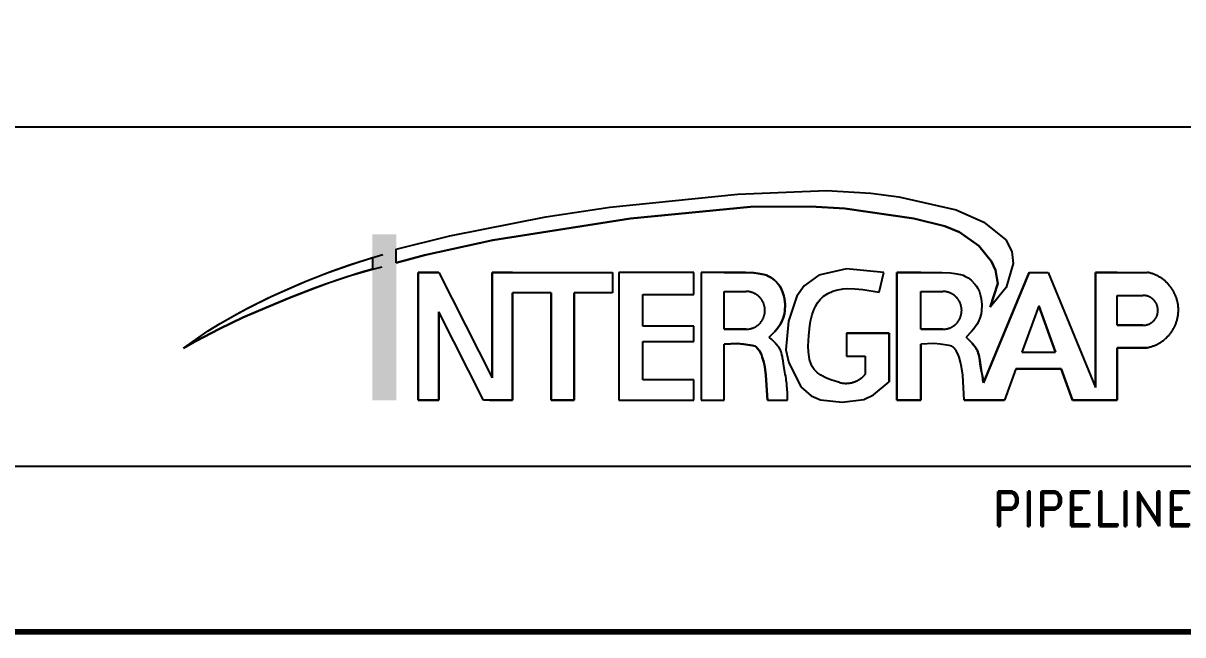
# Model space of a CAD drawing. Extents: x -7 to 847, y 0 to 598.
# Drawn here: x 603.8 to 747.6, y -0.4 to 75.5 of the extents above; entities that cross this region are included whole.
import ezdxf

# ---------------------------------------------------------------- set-up
doc = ezdxf.new("R2010")
doc.units = 0
doc.header["$MEASUREMENT"] = 0
doc.layers.add('BACKING', color=7, linetype='CONTINUOUS')
doc.styles.add('TITLE', font='romand.shx')

msp = doc.modelspace()

# ---------------------------------------------------------------- linework, layer by layer
at = {"layer": 'BACKING', "color": 7, "linetype": 'Continuous'}
for p, q in [((0, 62.59), (840.09, 62.59)), ((692.44, 54.27), (703.43, 54.71)), ((692.44, 54.27), (703.43, 54.71)), ((703.43, 54.71), (708.91, 54.39)), ((703.43, 54.71), (708.91, 54.39)), ((676.53, 52.64), (692.44, 54.27)), ((676.53, 52.64), (692.44, 54.27)), ((708.91, 54.39), (712.41, 53.92)), ((708.91, 54.39), (712.41, 53.92)), ((712.41, 53.92), (719.51, 52.32)), ((712.41, 53.92), (719.51, 52.32)), ((668.61, 51.45), (676.53, 52.64)), ((668.61, 51.45), (676.53, 52.64)), ((694, 52.69), (679.12, 51.23)), ((679.12, 51.23), (694, 52.69)), ((701.43, 52.75), (694, 52.69)), ((694, 52.69), (701.43, 52.75)), ((705.71, 52.48), (701.43, 52.75)), ((701.43, 52.75), (705.71, 52.48)), ((714.28, 51.23), (705.71, 52.48)), ((705.71, 52.48), (714.28, 51.23)), ((719.51, 52.32), (722.93, 50.77)), ((719.51, 52.32), (722.93, 50.77)), ((656.7, 49.09), (668.61, 51.45)), ((656.7, 49.09), (668.61, 51.45)), ((679.12, 51.23), (662.03, 48.55)), ((662.03, 48.55), (679.12, 51.23)), ((718.11, 50.28), (714.28, 51.23)), ((714.28, 51.23), (718.11, 50.28)), ((722.93, 50.77), (725.66, 48.58)), ((722.93, 50.77), (725.66, 48.58)), ((650.05, 47.44), (656.7, 49.09)), ((650.05, 47.44), (656.7, 49.09)), ((719.92, 49.54), (718.11, 50.28)), ((718.11, 50.28), (719.92, 49.54)), ((722.34, 47.85), (719.92, 49.54)), ((719.92, 49.54), (722.34, 47.85)), ((662.03, 48.55), (653.54, 46.68)), ((653.54, 46.68), (662.03, 48.55)), ((723.88, 45.92), (722.34, 47.85)), ((722.34, 47.85), (723.88, 45.92)), ((725.66, 48.58), (726.43, 47.15)), ((725.66, 48.58), (726.43, 47.15)), ((644.43, 45.54), (647.09, 46.4)), ((645.54, 45.91), (648.38, 46.79)), ((647.09, 46.4), (647.09, 44.96)), ((650.05, 45.76), (650.05, 47.44)), ((653.54, 46.68), (650.05, 45.76)), ((650.05, 45.76), (653.54, 46.68)), ((726.43, 47.15), (726.59, 45.66)), ((726.43, 47.15), (726.59, 45.66)), ((638.94, 43.5), (642.03, 44.7)), ((641.15, 44.37), (643.11, 45.08)), ((642.03, 44.7), (644.13, 45.44)), ((643.11, 45.08), (644.43, 45.54)), ((645.91, 44.64), (643.57, 43.91)), ((644.13, 45.44), (645.54, 45.91)), ((644.35, 44.17), (646.97, 44.93)), ((647.09, 44.96), (645.91, 44.64)), ((646.97, 44.93), (648.29, 45.27)), ((705.92, 44.99), (702.48, 44.2)), ((705.92, 44.99), (702.48, 44.2)), ((710.53, 44.53), (705.92, 44.99)), ((710.53, 44.53), (705.92, 44.99)), ((724.39, 44.84), (723.88, 45.92)), ((723.88, 45.92), (724.39, 44.84)), ((724.68, 43.17), (724.39, 44.84)), ((724.39, 44.84), (724.68, 43.17)), ((726.59, 45.66), (725.73, 42.71)), ((726.59, 45.66), (725.73, 42.71)), ((635.44, 41.99), (638.26, 43.22)), ((635.93, 42.21), (638.94, 43.5)), ((638.26, 43.22), (641.15, 44.37)), ((640.09, 42.69), (641.78, 43.3)), ((643.57, 43.91), (641.27, 43.12)), ((641.78, 43.3), (644.35, 44.17)), ((652.75, 28.71), (652.75, 44.53)), ((652.75, 44.53), (655.34, 44.53)), ((655.34, 44.53), (652.75, 44.53)), ((652.75, 44.53), (652.75, 28.71)), ((655.34, 44.53), (661.93, 31.5)), ((655.34, 44.53), (661.93, 31.5)), ((661.93, 31.5), (661.93, 44.53)), ((661.93, 44.53), (664.67, 44.53)), ((664.48, 44.53), (661.93, 44.53)), ((661.93, 44.53), (661.93, 31.5)), ((661.93, 44.53), (664.67, 44.53)), ((664.67, 44.53), (676.86, 44.53)), ((664.67, 44.53), (676.86, 44.53)), ((676.86, 44.53), (676.86, 42.05)), ((676.86, 44.53), (676.86, 42.05)), ((680.65, 44.53), (677.65, 44.53)), ((677.65, 44.53), (677.65, 28.71)), ((680.65, 44.53), (677.65, 44.53)), ((677.65, 44.53), (677.65, 28.71)), ((686.98, 44.53), (680.65, 44.53)), ((686.98, 44.53), (680.65, 44.53)), ((686.98, 41.84), (686.98, 44.53)), ((686.98, 41.84), (686.98, 44.53)), ((690.72, 44.56), (687.86, 44.56)), ((687.86, 44.56), (687.86, 28.73)), ((690.72, 44.56), (687.86, 44.56)), ((687.86, 44.56), (687.86, 28.73)), ((693.37, 44.56), (690.72, 44.56)), ((690.72, 44.56), (693.37, 44.56)), ((694.42, 44.52), (693.37, 44.56)), ((693.37, 44.56), (694.42, 44.52)), ((694.95, 44.44), (694.42, 44.52)), ((694.42, 44.52), (694.95, 44.44)), ((695.63, 44.31), (694.95, 44.44)), ((694.95, 44.44), (695.63, 44.31)), ((695.96, 44.2), (695.63, 44.31)), ((695.63, 44.31), (695.96, 44.2)), ((696.18, 44.11), (695.96, 44.2)), ((695.96, 44.2), (696.18, 44.11)), ((696.6, 43.88), (696.18, 44.11)), ((696.18, 44.11), (696.6, 43.88)), ((696.98, 43.58), (696.6, 43.88)), ((696.6, 43.88), (696.98, 43.58)), ((697.14, 43.44), (696.98, 43.58)), ((696.98, 43.58), (697.43, 43.11)), ((697.43, 43.11), (697.14, 43.44)), ((702.48, 44.2), (700.65, 42.89)), ((702.48, 44.2), (700.65, 42.89)), ((709.96, 42.1), (710.53, 44.53)), ((709.96, 42.1), (710.53, 44.53)), ((712.15, 28.73), (712.15, 44.56)), ((712.15, 44.56), (715.12, 44.56)), ((715.12, 44.56), (712.15, 44.56)), ((712.15, 44.56), (712.15, 28.73)), ((715.12, 44.56), (717.78, 44.56)), ((715.12, 44.56), (717.78, 44.56)), ((717.78, 44.56), (718.82, 44.52)), ((717.78, 44.56), (718.82, 44.52)), ((718.82, 44.52), (719.35, 44.44)), ((718.82, 44.52), (719.35, 44.44)), ((719.35, 44.44), (720.04, 44.31)), ((719.35, 44.44), (720.04, 44.31)), ((720.04, 44.31), (720.37, 44.2)), ((720.04, 44.31), (720.37, 44.2)), ((720.37, 44.2), (720.59, 44.11)), ((720.37, 44.2), (720.59, 44.11)), ((720.59, 44.11), (721.01, 43.88)), ((720.59, 44.11), (721.01, 43.88)), ((721.01, 43.88), (721.39, 43.58)), ((721.01, 43.88), (721.39, 43.58)), ((721.39, 43.58), (721.84, 43.11)), ((721.39, 43.58), (721.84, 43.11)), ((722.89, 30.86), (728.59, 44.56)), ((728.59, 44.56), (722.89, 30.86)), ((723.74, 40.25), (724.68, 43.17)), ((724.68, 43.17), (723.74, 40.25)), ((728.59, 44.56), (730.92, 44.56)), ((728.59, 44.56), (730.92, 44.56)), ((730.92, 44.56), (736.8, 30.28)), ((730.92, 44.56), (736.8, 30.28)), ((736.8, 30.28), (736.8, 44.56)), ((736.8, 44.56), (739.49, 44.56)), ((739.49, 44.56), (736.8, 44.56)), ((736.8, 44.56), (736.8, 30.28)), ((739.49, 44.56), (743.22, 44.56)), ((739.49, 44.56), (743.22, 44.56)), ((634.07, 41.35), (635.44, 41.99)), ((634.46, 41.53), (635.93, 42.21)), ((636.8, 41.42), (640.09, 42.69)), ((639.76, 42.57), (636.8, 41.42)), ((641.27, 43.12), (639.76, 42.57)), ((664.67, 42.05), (664.48, 42.05)), ((664.48, 42.05), (664.48, 28.71)), ((664.48, 28.71), (664.48, 42.05)), ((664.67, 42.05), (664.48, 42.05)), ((669.26, 42.05), (664.67, 42.05)), ((669.26, 42.05), (664.67, 42.05)), ((669.26, 28.71), (669.26, 42.05)), ((669.26, 42.05), (669.26, 28.71)), ((676.86, 42.05), (672.11, 42.05)), ((672.11, 42.05), (672.11, 28.71)), ((676.86, 42.05), (672.11, 42.05)), ((672.11, 28.71), (672.11, 42.05)), ((680.65, 37.89), (680.65, 41.84)), ((680.65, 41.84), (686.98, 41.84)), ((680.65, 41.84), (686.98, 41.84)), ((680.65, 37.89), (680.65, 41.84)), ((690.72, 37.51), (690.72, 42.2)), ((690.72, 42.2), (693.45, 42.2)), ((690.72, 42.2), (693.45, 42.2)), ((690.72, 37.51), (690.72, 42.2)), ((697.62, 42.85), (697.43, 43.11)), ((697.43, 43.11), (697.62, 42.85)), ((697.76, 42.63), (697.62, 42.85)), ((697.62, 42.85), (697.76, 42.63)), ((697.98, 42.15), (697.76, 42.63)), ((697.76, 42.63), (697.98, 42.15)), ((698.15, 41.64), (697.98, 42.15)), ((697.98, 42.15), (698.15, 41.64)), ((700.65, 42.89), (699.76, 41.63)), ((700.65, 42.89), (699.76, 41.63)), ((703.07, 41.6), (703.61, 41.96)), ((703.07, 41.6), (703.61, 41.96)), ((703.61, 41.96), (704.2, 42.23)), ((703.61, 41.96), (704.2, 42.23)), ((704.2, 42.23), (704.61, 42.36)), ((704.2, 42.23), (704.61, 42.36)), ((704.61, 42.36), (705.5, 42.52)), ((704.61, 42.36), (705.5, 42.52)), ((705.5, 42.52), (705.98, 42.55)), ((705.5, 42.52), (705.98, 42.55)), ((705.98, 42.55), (706.95, 42.53)), ((705.98, 42.55), (706.95, 42.53)), ((706.95, 42.53), (707.94, 42.44)), ((706.95, 42.53), (707.94, 42.44)), ((707.94, 42.44), (709.96, 42.1)), ((707.94, 42.44), (709.96, 42.1)), ((715.12, 42.2), (717.85, 42.2)), ((715.12, 37.51), (715.12, 42.2)), ((715.12, 42.2), (717.85, 42.2)), ((715.12, 37.51), (715.12, 42.2)), ((721.84, 43.11), (722.02, 42.85)), ((721.84, 43.11), (722.02, 42.85)), ((722.02, 42.85), (722.16, 42.63)), ((722.02, 42.85), (722.16, 42.63)), ((722.16, 42.63), (722.39, 42.15)), ((722.16, 42.63), (722.39, 42.15)), ((722.39, 42.15), (722.55, 41.64)), ((722.39, 42.15), (722.55, 41.64)), ((725.73, 42.71), (723.74, 40.25)), ((725.73, 42.71), (723.74, 40.25)), ((631.39, 40.01), (634.07, 41.35)), ((631.6, 40.11), (634.46, 41.53)), ((636.8, 41.42), (632.94, 39.81)), ((632.94, 39.81), (636.8, 41.42)), ((698.22, 41.29), (698.15, 41.64)), ((698.15, 41.64), (698.22, 41.29)), ((698.29, 40.58), (698.22, 41.29)), ((698.22, 41.29), (698.29, 40.58)), ((698.27, 39.81), (698.29, 40.58)), ((698.29, 40.58), (698.27, 39.81)), ((699.76, 41.63), (698.7, 38.53)), ((699.76, 41.63), (698.7, 38.53)), ((701.9, 40.02), (702.05, 40.34)), ((701.9, 40.02), (702.05, 40.34)), ((702.05, 40.34), (702.31, 40.8)), ((702.05, 40.34), (702.31, 40.8)), ((702.31, 40.8), (702.63, 41.2)), ((702.31, 40.8), (702.63, 41.2)), ((702.63, 41.2), (702.81, 41.38)), ((702.63, 41.2), (702.81, 41.38)), ((702.81, 41.38), (703.07, 41.6)), ((702.81, 41.38), (703.07, 41.6)), ((722.55, 41.64), (722.62, 41.29)), ((722.55, 41.64), (722.62, 41.29)), ((722.62, 41.29), (722.7, 40.58)), ((722.62, 41.29), (722.7, 40.58)), ((722.7, 40.58), (722.67, 39.81)), ((722.7, 40.58), (722.67, 39.81)), ((729.75, 40.4), (727.66, 34.67)), ((729.75, 40.4), (727.66, 34.67)), ((731.82, 34.67), (729.75, 40.4)), ((729.75, 40.4), (731.82, 34.67)), ((739.49, 38.01), (739.49, 41.71)), ((739.49, 41.71), (742.69, 41.71)), ((739.49, 41.71), (742.69, 41.71)), ((739.49, 38.01), (739.49, 41.71)), ((631.02, 38.96), (628.12, 37.57)), ((628.12, 37.57), (631.02, 38.96)), ((628.2, 38.23), (630.21, 39.37)), ((628.2, 38.23), (630.09, 39.31)), ((630.09, 39.31), (631.39, 40.01)), ((630.21, 39.37), (631.6, 40.11)), ((632.94, 39.81), (631.02, 38.96)), ((631.02, 38.96), (632.94, 39.81)), ((660.88, 28.71), (655.34, 39.68)), ((655.34, 39.68), (655.34, 28.71)), ((660.88, 28.71), (655.34, 39.68)), ((655.34, 28.71), (655.34, 39.68)), ((697.85, 38.41), (698.05, 38.87)), ((698.05, 38.87), (697.85, 38.41)), ((698.05, 38.87), (698.21, 39.43)), ((698.21, 39.43), (698.05, 38.87)), ((698.21, 39.43), (698.27, 39.81)), ((698.27, 39.81), (698.21, 39.43)), ((701.44, 38.51), (701.66, 39.36)), ((701.44, 38.51), (701.66, 39.36)), ((701.66, 39.36), (701.9, 40.02)), ((701.66, 39.36), (701.9, 40.02)), ((722.45, 38.87), (722.25, 38.41)), ((722.45, 38.87), (722.25, 38.41)), ((722.61, 39.43), (722.45, 38.87)), ((722.61, 39.43), (722.45, 38.87)), ((722.67, 39.81), (722.61, 39.43)), ((722.67, 39.81), (722.61, 39.43)), ((628.12, 37.57), (625.16, 36.03)), ((625.16, 36.03), (628.12, 37.57)), ((626.72, 37.3), (628.2, 38.23)), ((626.72, 37.3), (628.2, 38.23)), ((686.98, 37.89), (680.65, 37.89)), ((686.98, 37.89), (680.65, 37.89)), ((686.98, 35.99), (686.98, 37.89)), ((686.98, 35.99), (686.98, 37.89)), ((693.45, 37.51), (690.72, 37.51)), ((690.72, 37.51), (693.45, 37.51)), ((697.02, 37.23), (697.31, 37.58)), ((697.31, 37.58), (697.02, 37.23)), ((697.31, 37.58), (697.69, 38.12)), ((697.69, 38.12), (697.31, 37.58)), ((697.69, 38.12), (697.85, 38.41)), ((697.85, 38.41), (697.69, 38.12)), ((698.7, 38.53), (698.38, 34.98)), ((698.7, 38.53), (698.38, 34.98)), ((701.22, 36.76), (701.35, 37.94)), ((701.22, 36.76), (701.35, 37.94)), ((701.35, 37.94), (701.44, 38.51)), ((701.35, 37.94), (701.44, 38.51)), ((717.85, 37.51), (715.12, 37.51)), ((715.12, 37.51), (717.85, 37.51)), ((721.72, 37.58), (721.42, 37.23)), ((721.72, 37.58), (721.42, 37.23)), ((722.09, 38.12), (721.72, 37.58)), ((722.09, 38.12), (721.72, 37.58)), ((722.25, 38.41), (722.09, 38.12)), ((722.25, 38.41), (722.09, 38.12)), ((742.69, 38.01), (739.49, 38.01)), ((739.49, 38.01), (742.69, 38.01)), ((623.64, 35.19), (626.72, 37.3)), ((623.64, 35.19), (626.72, 37.3)), ((625.16, 36.03), (623.64, 35.19)), ((623.64, 35.19), (625.16, 36.03)), ((680.65, 31.24), (680.65, 35.99)), ((680.65, 35.99), (686.98, 35.99)), ((680.65, 31.24), (680.65, 35.99)), ((680.65, 35.99), (686.98, 35.99)), ((696.33, 36.54), (697.02, 37.23)), ((697.02, 37.23), (696.33, 36.54)), ((696.64, 36.23), (696.33, 36.54)), ((696.64, 36.23), (696.33, 36.54)), ((696.72, 36.15), (696.64, 36.23)), ((696.72, 36.15), (696.64, 36.23)), ((696.89, 35.99), (696.72, 36.15)), ((696.89, 35.99), (696.72, 36.15)), ((697.02, 35.87), (696.89, 35.99)), ((697.02, 35.87), (696.89, 35.99)), ((701.17, 35.41), (701.22, 36.76)), ((701.17, 35.41), (701.22, 36.76)), ((711.18, 37.05), (705.92, 37.05)), ((705.92, 37.05), (705.92, 34.17)), ((705.92, 37.05), (705.92, 34.17)), ((705.92, 37.05), (711.18, 37.05)), ((711.18, 30.99), (711.18, 37.05)), ((711.18, 37.05), (711.18, 30.99)), ((721.42, 37.23), (720.74, 36.54)), ((721.42, 37.23), (720.74, 36.54)), ((720.74, 36.54), (721.04, 36.23)), ((721.04, 36.23), (720.74, 36.54)), ((721.04, 36.23), (721.17, 36.11)), ((721.13, 36.15), (721.04, 36.23)), ((721.3, 35.99), (721.13, 36.15)), ((721.17, 36.11), (721.34, 35.95)), ((721.42, 35.87), (721.3, 35.99)), ((690.72, 35.68), (692.34, 35.73)), ((692.34, 35.73), (690.72, 35.68)), ((690.72, 28.73), (690.72, 35.68)), ((690.72, 28.73), (690.72, 35.68)), ((692.34, 35.73), (693.14, 35.68)), ((693.14, 35.68), (692.34, 35.73)), ((693.14, 35.68), (694.24, 35.51)), ((694.24, 35.51), (693.14, 35.68)), ((694.24, 35.51), (694.57, 35.4)), ((694.57, 35.4), (694.24, 35.51)), ((694.57, 35.4), (694.69, 35.33)), ((694.69, 35.33), (694.57, 35.4)), ((694.69, 35.33), (694.84, 35.19)), ((694.84, 35.19), (694.69, 35.33)), ((694.84, 35.19), (695.12, 34.82)), ((695.12, 34.82), (694.84, 35.19)), ((695.12, 34.82), (695.34, 34.37)), ((695.34, 34.37), (695.12, 34.82)), ((697.14, 35.74), (697.02, 35.87)), ((697.14, 35.74), (697.02, 35.87)), ((697.19, 35.68), (697.14, 35.74)), ((697.19, 35.68), (697.14, 35.74)), ((697.35, 35.48), (697.19, 35.68)), ((697.35, 35.48), (697.19, 35.68)), ((697.42, 35.38), (697.35, 35.48)), ((697.42, 35.38), (697.35, 35.48)), ((697.51, 35.24), (697.42, 35.38)), ((697.51, 35.24), (697.42, 35.38)), ((697.6, 35.11), (697.51, 35.24)), ((697.6, 35.11), (697.51, 35.24)), ((697.63, 35.04), (697.6, 35.11)), ((697.63, 35.04), (697.6, 35.11)), ((697.7, 34.91), (697.63, 35.04)), ((697.7, 34.91), (697.63, 35.04)), ((697.74, 34.83), (697.7, 34.91)), ((697.74, 34.83), (697.7, 34.91)), ((697.78, 34.72), (697.74, 34.83)), ((697.78, 34.72), (697.74, 34.83)), ((697.84, 34.55), (697.78, 34.72)), ((697.84, 34.55), (697.78, 34.72)), ((697.88, 34.42), (697.84, 34.55)), ((697.88, 34.42), (697.84, 34.55)), ((698.38, 34.98), (698.75, 33.34)), ((698.38, 34.98), (698.75, 33.34)), ((701.19, 34.73), (701.17, 35.41)), ((701.19, 34.73), (701.17, 35.41)), ((701.27, 34.08), (701.19, 34.73)), ((701.27, 34.08), (701.19, 34.73)), ((716.75, 35.73), (715.12, 35.68)), ((716.75, 35.73), (715.12, 35.68)), ((715.12, 35.68), (715.12, 28.73)), ((715.12, 28.73), (715.12, 35.68)), ((717.54, 35.68), (716.75, 35.73)), ((717.54, 35.68), (716.75, 35.73)), ((718.64, 35.51), (717.54, 35.68)), ((718.64, 35.51), (717.54, 35.68)), ((718.97, 35.4), (718.64, 35.51)), ((718.97, 35.4), (718.64, 35.51)), ((719.09, 35.33), (718.97, 35.4)), ((719.09, 35.33), (718.97, 35.4)), ((719.25, 35.19), (719.09, 35.33)), ((719.25, 35.19), (719.09, 35.33)), ((719.52, 34.82), (719.25, 35.19)), ((719.52, 34.82), (719.25, 35.19)), ((719.74, 34.37), (719.52, 34.82)), ((719.74, 34.37), (719.52, 34.82)), ((721.34, 35.95), (721.42, 35.87)), ((721.42, 35.87), (721.54, 35.74)), ((721.54, 35.74), (721.42, 35.87)), ((721.54, 35.74), (721.6, 35.68)), ((721.6, 35.68), (721.54, 35.74)), ((721.6, 35.68), (721.75, 35.48)), ((721.75, 35.48), (721.6, 35.68)), ((721.75, 35.48), (721.82, 35.38)), ((721.82, 35.38), (721.75, 35.48)), ((721.82, 35.38), (721.92, 35.24)), ((721.92, 35.24), (721.82, 35.38)), ((721.92, 35.24), (722, 35.11)), ((722, 35.11), (721.92, 35.24)), ((722, 35.11), (722.04, 35.04)), ((722.04, 35.04), (722, 35.11)), ((722.04, 35.04), (722.11, 34.91)), ((722.11, 34.91), (722.04, 35.04)), ((722.11, 34.91), (722.14, 34.83)), ((722.14, 34.83), (722.11, 34.91)), ((722.14, 34.83), (722.19, 34.72)), ((722.19, 34.72), (722.14, 34.83)), ((722.19, 34.72), (722.25, 34.55)), ((722.25, 34.55), (722.19, 34.72)), ((722.25, 34.55), (722.29, 34.42)), ((722.29, 34.42), (722.25, 34.55)), ((727.66, 34.67), (731.82, 34.67)), ((727.66, 34.67), (731.82, 34.67)), ((743.16, 35.23), (739.49, 35.23)), ((739.49, 35.23), (739.49, 28.73)), ((739.49, 35.23), (743.16, 35.23)), ((739.49, 28.73), (739.49, 35.23)), ((695.34, 34.37), (695.46, 34.05)), ((695.46, 34.05), (695.34, 34.37)), ((695.46, 34.05), (695.64, 33.42)), ((695.64, 33.42), (695.46, 34.05)), ((695.64, 33.42), (695.76, 32.87)), ((695.76, 32.87), (695.64, 33.42)), ((697.9, 34.33), (697.88, 34.42)), ((697.9, 34.33), (697.88, 34.42)), ((697.95, 34.13), (697.9, 34.33)), ((697.95, 34.13), (697.9, 34.33)), ((697.98, 33.97), (697.95, 34.13)), ((697.98, 33.97), (697.95, 34.13)), ((698.05, 33.62), (697.98, 33.97)), ((698.05, 33.62), (697.98, 33.97)), ((698.11, 33.24), (698.05, 33.62)), ((698.11, 33.24), (698.05, 33.62)), ((698.23, 32.46), (698.11, 33.24)), ((698.23, 32.46), (698.11, 33.24)), ((698.75, 33.34), (700.29, 30.34)), ((698.75, 33.34), (700.29, 30.34)), ((701.33, 33.77), (701.27, 34.08)), ((701.33, 33.77), (701.27, 34.08)), ((701.52, 33.18), (701.33, 33.77)), ((701.52, 33.18), (701.33, 33.77)), ((701.65, 32.91), (701.52, 33.18)), ((701.65, 32.91), (701.52, 33.18)), ((705.92, 34.17), (708.24, 34.17)), ((705.92, 34.17), (708.24, 34.17)), ((708.24, 34.17), (708.24, 31.93)), ((708.24, 34.17), (708.24, 31.93)), ((719.87, 34.05), (719.74, 34.37)), ((719.87, 34.05), (719.74, 34.37)), ((720.05, 33.42), (719.87, 34.05)), ((720.05, 33.42), (719.87, 34.05)), ((720.16, 32.87), (720.05, 33.42)), ((720.16, 32.87), (720.05, 33.42)), ((722.29, 34.42), (722.31, 34.33)), ((722.31, 34.33), (722.29, 34.42)), ((722.31, 34.33), (722.36, 34.13)), ((722.36, 34.13), (722.31, 34.33)), ((722.36, 34.13), (722.4, 33.89)), ((722.39, 33.97), (722.36, 34.13)), ((722.45, 33.62), (722.39, 33.97)), ((722.4, 33.89), (722.44, 33.71)), ((722.44, 33.71), (722.5, 33.34)), ((722.51, 33.24), (722.45, 33.62)), ((722.5, 33.34), (722.67, 32.19)), ((722.63, 32.46), (722.51, 33.24)), ((695.76, 32.87), (695.91, 31.83)), ((695.91, 31.83), (695.76, 32.87)), ((695.91, 31.83), (696.11, 28.73)), ((696.11, 28.73), (695.91, 31.83)), ((698.31, 31.93), (698.23, 32.46)), ((698.31, 31.93), (698.23, 32.46)), ((698.36, 31.69), (698.31, 31.93)), ((698.36, 31.69), (698.31, 31.93)), ((698.41, 31.38), (698.36, 31.69)), ((698.41, 31.38), (698.36, 31.69)), ((701.88, 32.54), (701.65, 32.91)), ((701.88, 32.54), (701.65, 32.91)), ((702.13, 32.27), (701.88, 32.54)), ((702.13, 32.27), (701.88, 32.54)), ((702.31, 32.1), (702.13, 32.27)), ((702.31, 32.1), (702.13, 32.27)), ((702.72, 31.81), (702.31, 32.1)), ((702.72, 31.81), (702.31, 32.1)), ((703.43, 31.45), (702.72, 31.81)), ((703.43, 31.45), (702.72, 31.81)), ((720.32, 31.83), (720.16, 32.87)), ((720.32, 31.83), (720.16, 32.87)), ((720.52, 28.73), (720.32, 31.83)), ((720.52, 28.73), (720.32, 31.83)), ((722.72, 31.93), (722.63, 32.46)), ((722.67, 32.19), (722.73, 31.85)), ((722.76, 31.69), (722.72, 31.93)), ((722.73, 31.85), (722.76, 31.69)), ((722.76, 31.69), (722.81, 31.41)), ((722.81, 31.41), (722.76, 31.69)), ((726.91, 32.62), (725.49, 28.73)), ((726.91, 32.62), (725.49, 28.73)), ((732.55, 32.62), (726.91, 32.62)), ((726.91, 32.62), (732.55, 32.62)), ((733.96, 28.73), (732.55, 32.62)), ((732.55, 32.62), (733.96, 28.73)), ((686.98, 31.24), (680.65, 31.24)), ((686.98, 31.24), (680.65, 31.24)), ((686.98, 28.71), (686.98, 31.24)), ((686.98, 28.71), (686.98, 31.24)), ((698.44, 31.16), (698.41, 31.38)), ((698.44, 31.16), (698.41, 31.38)), ((698.46, 31.02), (698.44, 31.16)), ((698.46, 31.02), (698.44, 31.16)), ((698.5, 30.74), (698.46, 31.02)), ((698.5, 30.74), (698.46, 31.02)), ((698.52, 30.53), (698.5, 30.74)), ((698.52, 30.53), (698.5, 30.74)), ((698.55, 30.09), (698.52, 30.53)), ((698.55, 30.09), (698.52, 30.53)), ((700.29, 30.34), (701.51, 29.26)), ((700.29, 30.34), (701.51, 29.26)), ((703.95, 31.25), (703.43, 31.45)), ((703.95, 31.25), (703.43, 31.45)), ((705.05, 30.92), (703.95, 31.25)), ((705.05, 30.92), (703.95, 31.25)), ((709.25, 29.39), (711.18, 30.99)), ((709.25, 29.39), (711.18, 30.99)), ((722.81, 31.41), (722.84, 31.23)), ((722.84, 31.23), (722.81, 31.41)), ((722.84, 31.23), (722.89, 30.86)), ((722.89, 30.86), (722.84, 31.23)), ((698.57, 29.65), (698.55, 30.09)), ((698.57, 29.65), (698.55, 30.09)), ((698.58, 29.35), (698.57, 29.65)), ((698.58, 29.35), (698.57, 29.65)), ((698.59, 28.73), (698.58, 29.35)), ((698.59, 28.73), (698.58, 29.35)), ((701.51, 29.26), (702.7, 28.77)), ((701.51, 29.26), (702.7, 28.77)), ((705.35, 28.46), (708.07, 28.79)), ((705.35, 28.46), (708.07, 28.79)), ((708.07, 28.79), (709.25, 29.39)), ((708.07, 28.79), (709.25, 29.39)), ((655.34, 28.71), (652.75, 28.71)), ((652.75, 28.71), (655.34, 28.71)), ((661.63, 28.71), (660.88, 28.71)), ((661.63, 28.71), (660.88, 28.71)), ((664.48, 28.71), (661.63, 28.71)), ((661.63, 28.71), (664.48, 28.71)), ((672.11, 28.71), (669.26, 28.71)), ((669.26, 28.71), (672.11, 28.71)), ((677.65, 28.71), (680.65, 28.71)), ((677.65, 28.71), (680.65, 28.71)), ((680.65, 28.71), (686.98, 28.71)), ((680.65, 28.71), (686.98, 28.71)), ((687.86, 28.73), (690.72, 28.73)), ((687.86, 28.73), (690.72, 28.73)), ((687.86, 28.73), (690.72, 28.73)), ((696.11, 28.73), (698.59, 28.73)), ((696.11, 28.73), (698.59, 28.73)), ((702.7, 28.77), (705.35, 28.46)), ((702.7, 28.77), (705.35, 28.46)), ((715.12, 28.73), (712.15, 28.73)), ((712.15, 28.73), (715.12, 28.73)), ((712.15, 28.73), (715.12, 28.73)), ((725.49, 28.73), (720.52, 28.73)), ((720.52, 28.73), (725.49, 28.73)), ((739.49, 28.73), (733.96, 28.73)), ((733.96, 28.73), (739.49, 28.73))]:
    msp.add_line(p, q, dxfattribs=at)
at = {"layer": 'BACKING', "color": 7, "linetype": 'Continuous', "const_width": 0.719, "flags": 128}
msp.add_lwpolyline([(0, 0), (840.09, 0), (840.09, 590.1), (0, 590.1)], close=True, dxfattribs=at)
at = {"layer": 'BACKING', "color": 7, "linetype": 'Continuous', "flags": 128}
msp.add_lwpolyline([(795.93, 20.52), (0, 20.52)], dxfattribs=at)
at = {"layer": 'BACKING', "color": 7, "linetype": 'Continuous'}
for points in [[(743.16, 35.23, 0), (743.26, 35.25, 0), (743.36, 35.27, 0), (743.46, 35.29, 0), (743.56, 35.32, 0), (743.66, 35.35, 0), (743.76, 35.38, 0), (743.86, 35.41, 0), (743.95, 35.44, 0), (744.05, 35.48, 0), (744.14, 35.52, 0), (744.24, 35.56, 0), (744.33, 35.6, 0), (744.43, 35.64, 0), (744.52, 35.69, 0), (744.61, 35.74, 0), (744.7, 35.79, 0), (744.79, 35.84, 0), (744.88, 35.89, 0), (744.96, 35.95, 0), (745.05, 36.01, 0), (745.13, 36.07, 0), (745.22, 36.13, 0), (745.3, 36.19, 0), (745.38, 36.26, 0), (745.46, 36.32, 0), (745.53, 36.39, 0), (745.61, 36.46, 0), (745.68, 36.53, 0), (745.75, 36.61, 0), (745.82, 36.68, 0), (745.89, 36.76, 0), (745.96, 36.84, 0), (746.03, 36.92, 0), (746.09, 37, 0), (746.15, 37.08, 0), (746.21, 37.16, 0), (746.27, 37.25, 0), (746.33, 37.33, 0), (746.38, 37.42, 0), (746.44, 37.51, 0), (746.49, 37.6, 0), (746.54, 37.69, 0), (746.58, 37.78, 0), (746.63, 37.87, 0), (746.67, 37.97, 0), (746.71, 38.06, 0), (746.75, 38.16, 0), (746.79, 38.25, 0), (746.82, 38.35, 0), (746.86, 38.45, 0), (746.89, 38.55, 0), (746.92, 38.65, 0), (746.94, 38.74, 0), (746.97, 38.85, 0), (746.99, 38.95, 0), (747.01, 39.05, 0), (747.03, 39.15, 0), (747.04, 39.25, 0), (747.05, 39.35, 0), (747.06, 39.46, 0), (747.07, 39.56, 0), (747.08, 39.66, 0), (747.08, 39.76, 0), (747.09, 39.87, 0), (747.08, 39.97, 0), (747.08, 40.07, 0), (747.08, 40.18, 0), (747.07, 40.28, 0), (747.06, 40.38, 0), (747.05, 40.48, 0), (747.04, 40.59, 0), (747.02, 40.69, 0), (747, 40.79, 0), (746.98, 40.89, 0), (746.96, 40.99, 0), (746.93, 41.09, 0), (746.91, 41.19, 0), (746.88, 41.29, 0), (746.85, 41.39, 0), (746.81, 41.48, 0), (746.78, 41.58, 0), (746.74, 41.68, 0), (746.7, 41.77, 0), (746.66, 41.87, 0), (746.61, 41.96, 0), (746.57, 42.05, 0), (746.52, 42.14, 0), (746.47, 42.23, 0), (746.42, 42.32, 0), (746.37, 42.41, 0), (746.31, 42.5, 0), (746.25, 42.58, 0), (746.19, 42.67, 0), (746.13, 42.75, 0), (746.07, 42.83, 0), (746, 42.91, 0), (745.94, 42.99, 0), (745.87, 43.07, 0), (745.8, 43.15, 0), (745.73, 43.22, 0), (745.66, 43.29, 0), (745.58, 43.36, 0), (745.51, 43.43, 0), (745.43, 43.5, 0), (745.35, 43.57, 0), (745.27, 43.63, 0), (745.19, 43.69, 0), (745.1, 43.76, 0), (745.02, 43.81, 0), (744.93, 43.87, 0), (744.85, 43.93, 0), (744.76, 43.98, 0), (744.67, 44.03, 0), (744.58, 44.08, 0), (744.49, 44.13, 0), (744.39, 44.17, 0), (744.3, 44.22, 0), (744.21, 44.26, 0), (744.11, 44.3, 0), (744.01, 44.34, 0), (743.92, 44.37, 0), (743.82, 44.41, 0), (743.72, 44.44, 0), (743.62, 44.47, 0), (743.52, 44.49, 0), (743.42, 44.52, 0), (743.32, 44.54, 0), (743.22, 44.56, 0)], [(743.16, 35.23, 0), (743.26, 35.25, 0), (743.36, 35.27, 0), (743.46, 35.29, 0), (743.56, 35.32, 0), (743.66, 35.35, 0), (743.76, 35.38, 0), (743.86, 35.41, 0), (743.95, 35.44, 0), (744.05, 35.48, 0), (744.14, 35.52, 0), (744.24, 35.56, 0), (744.33, 35.6, 0), (744.43, 35.64, 0), (744.52, 35.69, 0), (744.61, 35.74, 0), (744.7, 35.79, 0), (744.79, 35.84, 0), (744.88, 35.89, 0), (744.96, 35.95, 0), (745.05, 36.01, 0), (745.13, 36.07, 0), (745.22, 36.13, 0), (745.3, 36.19, 0), (745.38, 36.26, 0), (745.46, 36.32, 0), (745.53, 36.39, 0), (745.61, 36.46, 0), (745.68, 36.53, 0), (745.75, 36.61, 0), (745.82, 36.68, 0), (745.89, 36.76, 0), (745.96, 36.84, 0), (746.03, 36.92, 0), (746.09, 37, 0), (746.15, 37.08, 0), (746.21, 37.16, 0), (746.27, 37.25, 0), (746.33, 37.33, 0), (746.38, 37.42, 0), (746.44, 37.51, 0), (746.49, 37.6, 0), (746.54, 37.69, 0), (746.58, 37.78, 0), (746.63, 37.87, 0), (746.67, 37.97, 0), (746.71, 38.06, 0), (746.75, 38.16, 0), (746.79, 38.25, 0), (746.82, 38.35, 0), (746.86, 38.45, 0), (746.89, 38.55, 0), (746.92, 38.65, 0), (746.94, 38.74, 0), (746.97, 38.85, 0), (746.99, 38.95, 0), (747.01, 39.05, 0), (747.03, 39.15, 0), (747.04, 39.25, 0), (747.05, 39.35, 0), (747.06, 39.46, 0), (747.07, 39.56, 0), (747.08, 39.66, 0), (747.08, 39.76, 0), (747.09, 39.87, 0), (747.08, 39.97, 0), (747.08, 40.07, 0), (747.08, 40.18, 0), (747.07, 40.28, 0), (747.06, 40.38, 0), (747.05, 40.48, 0), (747.04, 40.59, 0), (747.02, 40.69, 0), (747, 40.79, 0), (746.98, 40.89, 0), (746.96, 40.99, 0), (746.93, 41.09, 0), (746.91, 41.19, 0), (746.88, 41.29, 0), (746.85, 41.39, 0), (746.81, 41.48, 0), (746.78, 41.58, 0), (746.74, 41.68, 0), (746.7, 41.77, 0), (746.66, 41.87, 0), (746.61, 41.96, 0), (746.57, 42.05, 0), (746.52, 42.14, 0), (746.47, 42.23, 0), (746.42, 42.32, 0), (746.37, 42.41, 0), (746.31, 42.5, 0), (746.25, 42.58, 0), (746.19, 42.67, 0), (746.13, 42.75, 0), (746.07, 42.83, 0), (746, 42.91, 0), (745.94, 42.99, 0), (745.87, 43.07, 0), (745.8, 43.15, 0), (745.73, 43.22, 0), (745.66, 43.29, 0), (745.58, 43.36, 0), (745.51, 43.43, 0), (745.43, 43.5, 0), (745.35, 43.57, 0), (745.27, 43.63, 0), (745.19, 43.69, 0), (745.1, 43.76, 0), (745.02, 43.81, 0), (744.93, 43.87, 0), (744.85, 43.93, 0), (744.76, 43.98, 0), (744.67, 44.03, 0), (744.58, 44.08, 0), (744.49, 44.13, 0), (744.39, 44.17, 0), (744.3, 44.22, 0), (744.21, 44.26, 0), (744.11, 44.3, 0), (744.01, 44.34, 0), (743.92, 44.37, 0), (743.82, 44.41, 0), (743.72, 44.44, 0), (743.62, 44.47, 0), (743.52, 44.49, 0), (743.42, 44.52, 0), (743.32, 44.54, 0), (743.22, 44.56, 0)], [(693.45, 37.51, 0), (693.5, 37.51, 0), (693.56, 37.51, 0), (693.62, 37.52, 0), (693.68, 37.52, 0), (693.73, 37.53, 0), (693.79, 37.54, 0), (693.85, 37.55, 0), (693.9, 37.56, 0), (693.96, 37.57, 0), (694.02, 37.58, 0), (694.07, 37.6, 0), (694.13, 37.61, 0), (694.18, 37.63, 0), (694.24, 37.65, 0), (694.29, 37.67, 0), (694.34, 37.69, 0), (694.4, 37.71, 0), (694.45, 37.74, 0), (694.5, 37.76, 0), (694.55, 37.79, 0), (694.6, 37.82, 0), (694.65, 37.84, 0), (694.7, 37.87, 0), (694.75, 37.91, 0), (694.8, 37.94, 0), (694.84, 37.97, 0), (694.89, 38.01, 0), (694.93, 38.04, 0), (694.98, 38.08, 0), (695.02, 38.12, 0), (695.06, 38.16, 0), (695.1, 38.2, 0), (695.15, 38.24, 0), (695.18, 38.28, 0), (695.22, 38.32, 0), (695.26, 38.37, 0), (695.29, 38.41, 0), (695.33, 38.46, 0), (695.36, 38.51, 0), (695.4, 38.55, 0), (695.43, 38.6, 0), (695.46, 38.65, 0), (695.49, 38.7, 0), (695.51, 38.75, 0), (695.54, 38.8, 0), (695.57, 38.85, 0), (695.59, 38.91, 0), (695.61, 38.96, 0), (695.63, 39.01, 0), (695.65, 39.07, 0), (695.67, 39.12, 0), (695.69, 39.18, 0), (695.71, 39.23, 0), (695.72, 39.29, 0), (695.73, 39.34, 0), (695.75, 39.4, 0), (695.76, 39.46, 0), (695.77, 39.51, 0), (695.77, 39.57, 0), (695.78, 39.63, 0), (695.78, 39.68, 0), (695.79, 39.74, 0), (695.79, 39.8, 0), (695.79, 39.86, 0), (695.79, 39.91, 0), (695.79, 39.97, 0), (695.78, 40.03, 0), (695.78, 40.09, 0), (695.77, 40.14, 0), (695.77, 40.2, 0), (695.76, 40.26, 0), (695.75, 40.31, 0), (695.73, 40.37, 0), (695.72, 40.43, 0), (695.71, 40.48, 0), (695.69, 40.54, 0), (695.67, 40.59, 0), (695.65, 40.65, 0), (695.63, 40.7, 0), (695.61, 40.75, 0), (695.59, 40.81, 0), (695.57, 40.86, 0), (695.54, 40.91, 0), (695.51, 40.96, 0), (695.49, 41.01, 0), (695.46, 41.06, 0), (695.43, 41.11, 0), (695.4, 41.16, 0), (695.36, 41.21, 0), (695.33, 41.25, 0), (695.29, 41.3, 0), (695.26, 41.34, 0), (695.22, 41.39, 0), (695.18, 41.43, 0), (695.15, 41.47, 0), (695.1, 41.51, 0), (695.06, 41.56, 0), (695.02, 41.59, 0), (694.98, 41.63, 0), (694.93, 41.67, 0), (694.89, 41.71, 0), (694.84, 41.74, 0), (694.8, 41.77, 0), (694.75, 41.81, 0), (694.7, 41.84, 0), (694.65, 41.87, 0), (694.6, 41.9, 0), (694.55, 41.92, 0), (694.5, 41.95, 0), (694.45, 41.98, 0), (694.4, 42, 0), (694.34, 42.02, 0), (694.29, 42.04, 0), (694.24, 42.06, 0), (694.18, 42.08, 0), (694.13, 42.1, 0), (694.07, 42.12, 0), (694.02, 42.13, 0), (693.96, 42.14, 0), (693.9, 42.16, 0), (693.85, 42.17, 0), (693.79, 42.18, 0), (693.73, 42.18, 0), (693.68, 42.19, 0), (693.62, 42.2, 0), (693.56, 42.2, 0), (693.5, 42.2, 0), (693.45, 42.2, 0)], [(693.45, 37.51, 0), (693.5, 37.51, 0), (693.56, 37.51, 0), (693.62, 37.52, 0), (693.68, 37.52, 0), (693.73, 37.53, 0), (693.79, 37.54, 0), (693.85, 37.55, 0), (693.9, 37.56, 0), (693.96, 37.57, 0), (694.02, 37.58, 0), (694.07, 37.6, 0), (694.13, 37.61, 0), (694.18, 37.63, 0), (694.24, 37.65, 0), (694.29, 37.67, 0), (694.34, 37.69, 0), (694.4, 37.71, 0), (694.45, 37.74, 0), (694.5, 37.76, 0), (694.55, 37.79, 0), (694.6, 37.82, 0), (694.65, 37.84, 0), (694.7, 37.87, 0), (694.75, 37.91, 0), (694.8, 37.94, 0), (694.84, 37.97, 0), (694.89, 38.01, 0), (694.93, 38.04, 0), (694.98, 38.08, 0), (695.02, 38.12, 0), (695.06, 38.16, 0), (695.1, 38.2, 0), (695.15, 38.24, 0), (695.18, 38.28, 0), (695.22, 38.32, 0), (695.26, 38.37, 0), (695.29, 38.41, 0), (695.33, 38.46, 0), (695.36, 38.51, 0), (695.4, 38.55, 0), (695.43, 38.6, 0), (695.46, 38.65, 0), (695.49, 38.7, 0), (695.51, 38.75, 0), (695.54, 38.8, 0), (695.57, 38.85, 0), (695.59, 38.91, 0), (695.61, 38.96, 0), (695.63, 39.01, 0), (695.65, 39.07, 0), (695.67, 39.12, 0), (695.69, 39.18, 0), (695.71, 39.23, 0), (695.72, 39.29, 0), (695.73, 39.34, 0), (695.75, 39.4, 0), (695.76, 39.46, 0), (695.77, 39.51, 0), (695.77, 39.57, 0), (695.78, 39.63, 0), (695.78, 39.68, 0), (695.79, 39.74, 0), (695.79, 39.8, 0), (695.79, 39.86, 0), (695.79, 39.91, 0), (695.79, 39.97, 0), (695.78, 40.03, 0), (695.78, 40.09, 0), (695.77, 40.14, 0), (695.77, 40.2, 0), (695.76, 40.26, 0), (695.75, 40.31, 0), (695.73, 40.37, 0), (695.72, 40.43, 0), (695.71, 40.48, 0), (695.69, 40.54, 0), (695.67, 40.59, 0), (695.65, 40.65, 0), (695.63, 40.7, 0), (695.61, 40.75, 0), (695.59, 40.81, 0), (695.57, 40.86, 0), (695.54, 40.91, 0), (695.51, 40.96, 0), (695.49, 41.01, 0), (695.46, 41.06, 0), (695.43, 41.11, 0), (695.4, 41.16, 0), (695.36, 41.21, 0), (695.33, 41.25, 0), (695.29, 41.3, 0), (695.26, 41.34, 0), (695.22, 41.39, 0), (695.18, 41.43, 0), (695.15, 41.47, 0), (695.1, 41.51, 0), (695.06, 41.56, 0), (695.02, 41.59, 0), (694.98, 41.63, 0), (694.93, 41.67, 0), (694.89, 41.71, 0), (694.84, 41.74, 0), (694.8, 41.77, 0), (694.75, 41.81, 0), (694.7, 41.84, 0), (694.65, 41.87, 0), (694.6, 41.9, 0), (694.55, 41.92, 0), (694.5, 41.95, 0), (694.45, 41.98, 0), (694.4, 42, 0), (694.34, 42.02, 0), (694.29, 42.04, 0), (694.24, 42.06, 0), (694.18, 42.08, 0), (694.13, 42.1, 0), (694.07, 42.12, 0), (694.02, 42.13, 0), (693.96, 42.14, 0), (693.9, 42.16, 0), (693.85, 42.17, 0), (693.79, 42.18, 0), (693.73, 42.18, 0), (693.68, 42.19, 0), (693.62, 42.2, 0), (693.56, 42.2, 0), (693.5, 42.2, 0), (693.45, 42.2, 0)], [(717.85, 37.51, 0), (717.91, 37.51, 0), (717.97, 37.51, 0), (718.02, 37.52, 0), (718.08, 37.52, 0), (718.14, 37.53, 0), (718.19, 37.54, 0), (718.25, 37.55, 0), (718.31, 37.56, 0), (718.36, 37.57, 0), (718.42, 37.58, 0), (718.48, 37.6, 0), (718.53, 37.61, 0), (718.59, 37.63, 0), (718.64, 37.65, 0), (718.69, 37.67, 0), (718.75, 37.69, 0), (718.8, 37.71, 0), (718.85, 37.74, 0), (718.9, 37.76, 0), (718.96, 37.79, 0), (719.01, 37.82, 0), (719.06, 37.84, 0), (719.11, 37.87, 0), (719.15, 37.91, 0), (719.2, 37.94, 0), (719.25, 37.97, 0), (719.29, 38.01, 0), (719.34, 38.04, 0), (719.38, 38.08, 0), (719.43, 38.12, 0), (719.47, 38.16, 0), (719.51, 38.2, 0), (719.55, 38.24, 0), (719.59, 38.28, 0), (719.63, 38.32, 0), (719.66, 38.37, 0), (719.7, 38.41, 0), (719.73, 38.46, 0), (719.77, 38.51, 0), (719.8, 38.55, 0), (719.83, 38.6, 0), (719.86, 38.65, 0), (719.89, 38.7, 0), (719.92, 38.75, 0), (719.95, 38.8, 0), (719.97, 38.85, 0), (720, 38.91, 0), (720.02, 38.96, 0), (720.04, 39.01, 0), (720.06, 39.07, 0), (720.08, 39.12, 0), (720.09, 39.18, 0), (720.11, 39.23, 0), (720.13, 39.29, 0), (720.14, 39.34, 0), (720.15, 39.4, 0), (720.16, 39.46, 0), (720.17, 39.51, 0), (720.18, 39.57, 0), (720.19, 39.63, 0), (720.19, 39.68, 0), (720.19, 39.74, 0), (720.2, 39.8, 0), (720.2, 39.86, 0), (720.2, 39.91, 0), (720.19, 39.97, 0), (720.19, 40.03, 0), (720.19, 40.09, 0), (720.18, 40.14, 0), (720.17, 40.2, 0), (720.16, 40.26, 0), (720.15, 40.31, 0), (720.14, 40.37, 0), (720.13, 40.43, 0), (720.11, 40.48, 0), (720.09, 40.54, 0), (720.08, 40.59, 0), (720.06, 40.65, 0), (720.04, 40.7, 0), (720.02, 40.75, 0), (720, 40.81, 0), (719.97, 40.86, 0), (719.95, 40.91, 0), (719.92, 40.96, 0), (719.89, 41.01, 0), (719.86, 41.06, 0), (719.83, 41.11, 0), (719.8, 41.16, 0), (719.77, 41.21, 0), (719.73, 41.25, 0), (719.7, 41.3, 0), (719.66, 41.34, 0), (719.63, 41.39, 0), (719.59, 41.43, 0), (719.55, 41.47, 0), (719.51, 41.51, 0), (719.47, 41.56, 0), (719.43, 41.59, 0), (719.38, 41.63, 0), (719.34, 41.67, 0), (719.29, 41.71, 0), (719.25, 41.74, 0), (719.2, 41.77, 0), (719.15, 41.81, 0), (719.11, 41.84, 0), (719.06, 41.87, 0), (719.01, 41.9, 0), (718.96, 41.92, 0), (718.9, 41.95, 0), (718.85, 41.98, 0), (718.8, 42, 0), (718.75, 42.02, 0), (718.69, 42.04, 0), (718.64, 42.06, 0), (718.59, 42.08, 0), (718.53, 42.1, 0), (718.48, 42.12, 0), (718.42, 42.13, 0), (718.36, 42.14, 0), (718.31, 42.16, 0), (718.25, 42.17, 0), (718.19, 42.18, 0), (718.14, 42.18, 0), (718.08, 42.19, 0), (718.02, 42.2, 0), (717.97, 42.2, 0), (717.91, 42.2, 0), (717.85, 42.2, 0)], [(717.85, 37.51, 0), (717.91, 37.51, 0), (717.97, 37.51, 0), (718.02, 37.52, 0), (718.08, 37.52, 0), (718.14, 37.53, 0), (718.19, 37.54, 0), (718.25, 37.55, 0), (718.31, 37.56, 0), (718.36, 37.57, 0), (718.42, 37.58, 0), (718.48, 37.6, 0), (718.53, 37.61, 0), (718.59, 37.63, 0), (718.64, 37.65, 0), (718.69, 37.67, 0), (718.75, 37.69, 0), (718.8, 37.71, 0), (718.85, 37.74, 0), (718.9, 37.76, 0), (718.96, 37.79, 0), (719.01, 37.82, 0), (719.06, 37.84, 0), (719.11, 37.87, 0), (719.15, 37.91, 0), (719.2, 37.94, 0), (719.25, 37.97, 0), (719.29, 38.01, 0), (719.34, 38.04, 0), (719.38, 38.08, 0), (719.43, 38.12, 0), (719.47, 38.16, 0), (719.51, 38.2, 0), (719.55, 38.24, 0), (719.59, 38.28, 0), (719.63, 38.32, 0), (719.66, 38.37, 0), (719.7, 38.41, 0), (719.73, 38.46, 0), (719.77, 38.51, 0), (719.8, 38.55, 0), (719.83, 38.6, 0), (719.86, 38.65, 0), (719.89, 38.7, 0), (719.92, 38.75, 0), (719.95, 38.8, 0), (719.97, 38.85, 0), (720, 38.91, 0), (720.02, 38.96, 0), (720.04, 39.01, 0), (720.06, 39.07, 0), (720.08, 39.12, 0), (720.09, 39.18, 0), (720.11, 39.23, 0), (720.13, 39.29, 0), (720.14, 39.34, 0), (720.15, 39.4, 0), (720.16, 39.46, 0), (720.17, 39.51, 0), (720.18, 39.57, 0), (720.19, 39.63, 0), (720.19, 39.68, 0), (720.19, 39.74, 0), (720.2, 39.8, 0), (720.2, 39.86, 0), (720.2, 39.91, 0), (720.19, 39.97, 0), (720.19, 40.03, 0), (720.19, 40.09, 0), (720.18, 40.14, 0), (720.17, 40.2, 0), (720.16, 40.26, 0), (720.15, 40.31, 0), (720.14, 40.37, 0), (720.13, 40.43, 0), (720.11, 40.48, 0), (720.09, 40.54, 0), (720.08, 40.59, 0), (720.06, 40.65, 0), (720.04, 40.7, 0), (720.02, 40.75, 0), (720, 40.81, 0), (719.97, 40.86, 0), (719.95, 40.91, 0), (719.92, 40.96, 0), (719.89, 41.01, 0), (719.86, 41.06, 0), (719.83, 41.11, 0), (719.8, 41.16, 0), (719.77, 41.21, 0), (719.73, 41.25, 0), (719.7, 41.3, 0), (719.66, 41.34, 0), (719.63, 41.39, 0), (719.59, 41.43, 0), (719.55, 41.47, 0), (719.51, 41.51, 0), (719.47, 41.56, 0), (719.43, 41.59, 0), (719.38, 41.63, 0), (719.34, 41.67, 0), (719.29, 41.71, 0), (719.25, 41.74, 0), (719.2, 41.77, 0), (719.15, 41.81, 0), (719.11, 41.84, 0), (719.06, 41.87, 0), (719.01, 41.9, 0), (718.96, 41.92, 0), (718.9, 41.95, 0), (718.85, 41.98, 0), (718.8, 42, 0), (718.75, 42.02, 0), (718.69, 42.04, 0), (718.64, 42.06, 0), (718.59, 42.08, 0), (718.53, 42.1, 0), (718.48, 42.12, 0), (718.42, 42.13, 0), (718.36, 42.14, 0), (718.31, 42.16, 0), (718.25, 42.17, 0), (718.19, 42.18, 0), (718.14, 42.18, 0), (718.08, 42.19, 0), (718.02, 42.2, 0), (717.97, 42.2, 0), (717.91, 42.2, 0), (717.85, 42.2, 0)], [(742.69, 38.01, 0), (742.74, 38.01, 0), (742.78, 38.01, 0), (742.83, 38.01, 0), (742.87, 38.01, 0), (742.92, 38.02, 0), (742.97, 38.03, 0), (743.01, 38.03, 0), (743.05, 38.04, 0), (743.1, 38.05, 0), (743.14, 38.06, 0), (743.19, 38.07, 0), (743.23, 38.09, 0), (743.27, 38.1, 0), (743.32, 38.11, 0), (743.36, 38.13, 0), (743.4, 38.15, 0), (743.44, 38.16, 0), (743.48, 38.18, 0), (743.53, 38.2, 0), (743.57, 38.22, 0), (743.61, 38.25, 0), (743.65, 38.27, 0), (743.68, 38.29, 0), (743.72, 38.32, 0), (743.76, 38.34, 0), (743.8, 38.37, 0), (743.83, 38.4, 0), (743.87, 38.43, 0), (743.9, 38.46, 0), (743.94, 38.49, 0), (743.97, 38.52, 0), (744, 38.55, 0), (744.03, 38.58, 0), (744.07, 38.61, 0), (744.1, 38.65, 0), (744.12, 38.68, 0), (744.15, 38.72, 0), (744.18, 38.75, 0), (744.21, 38.79, 0), (744.23, 38.83, 0), (744.26, 38.87, 0), (744.28, 38.9, 0), (744.3, 38.94, 0), (744.33, 38.98, 0), (744.35, 39.02, 0), (744.37, 39.06, 0), (744.39, 39.11, 0), (744.4, 39.15, 0), (744.42, 39.19, 0), (744.44, 39.23, 0), (744.45, 39.28, 0), (744.46, 39.32, 0), (744.48, 39.36, 0), (744.49, 39.41, 0), (744.5, 39.45, 0), (744.51, 39.5, 0), (744.52, 39.54, 0), (744.52, 39.58, 0), (744.53, 39.63, 0), (744.54, 39.67, 0), (744.54, 39.72, 0), (744.54, 39.77, 0), (744.54, 39.81, 0), (744.54, 39.86, 0), (744.54, 39.9, 0), (744.54, 39.95, 0), (744.54, 39.99, 0), (744.54, 40.04, 0), (744.53, 40.08, 0), (744.52, 40.13, 0), (744.52, 40.17, 0), (744.51, 40.22, 0), (744.5, 40.26, 0), (744.49, 40.31, 0), (744.48, 40.35, 0), (744.46, 40.39, 0), (744.45, 40.44, 0), (744.44, 40.48, 0), (744.42, 40.52, 0), (744.4, 40.56, 0), (744.39, 40.61, 0), (744.37, 40.65, 0), (744.35, 40.69, 0), (744.33, 40.73, 0), (744.3, 40.77, 0), (744.28, 40.81, 0), (744.26, 40.85, 0), (744.23, 40.88, 0), (744.21, 40.92, 0), (744.18, 40.96, 0), (744.15, 40.99, 0), (744.12, 41.03, 0), (744.1, 41.07, 0), (744.07, 41.1, 0), (744.03, 41.13, 0), (744, 41.16, 0), (743.97, 41.2, 0), (743.94, 41.23, 0), (743.9, 41.26, 0), (743.87, 41.29, 0), (743.83, 41.32, 0), (743.8, 41.34, 0), (743.76, 41.37, 0), (743.72, 41.39, 0), (743.68, 41.42, 0), (743.65, 41.44, 0), (743.61, 41.47, 0), (743.57, 41.49, 0), (743.53, 41.51, 0), (743.48, 41.53, 0), (743.44, 41.55, 0), (743.4, 41.57, 0), (743.36, 41.58, 0), (743.32, 41.6, 0), (743.27, 41.61, 0), (743.23, 41.63, 0), (743.19, 41.64, 0), (743.14, 41.65, 0), (743.1, 41.66, 0), (743.05, 41.67, 0), (743.01, 41.68, 0), (742.97, 41.69, 0), (742.92, 41.69, 0), (742.87, 41.7, 0), (742.83, 41.7, 0), (742.78, 41.7, 0), (742.74, 41.71, 0), (742.69, 41.71, 0)], [(742.69, 38.01, 0), (742.74, 38.01, 0), (742.78, 38.01, 0), (742.83, 38.01, 0), (742.87, 38.01, 0), (742.92, 38.02, 0), (742.97, 38.03, 0), (743.01, 38.03, 0), (743.05, 38.04, 0), (743.1, 38.05, 0), (743.14, 38.06, 0), (743.19, 38.07, 0), (743.23, 38.09, 0), (743.27, 38.1, 0), (743.32, 38.11, 0), (743.36, 38.13, 0), (743.4, 38.15, 0), (743.44, 38.16, 0), (743.48, 38.18, 0), (743.53, 38.2, 0), (743.57, 38.22, 0), (743.61, 38.25, 0), (743.65, 38.27, 0), (743.68, 38.29, 0), (743.72, 38.32, 0), (743.76, 38.34, 0), (743.8, 38.37, 0), (743.83, 38.4, 0), (743.87, 38.43, 0), (743.9, 38.46, 0), (743.94, 38.49, 0), (743.97, 38.52, 0), (744, 38.55, 0), (744.03, 38.58, 0), (744.07, 38.61, 0), (744.1, 38.65, 0), (744.12, 38.68, 0), (744.15, 38.72, 0), (744.18, 38.75, 0), (744.21, 38.79, 0), (744.23, 38.83, 0), (744.26, 38.87, 0), (744.28, 38.9, 0), (744.3, 38.94, 0), (744.33, 38.98, 0), (744.35, 39.02, 0), (744.37, 39.06, 0), (744.39, 39.11, 0), (744.4, 39.15, 0), (744.42, 39.19, 0), (744.44, 39.23, 0), (744.45, 39.28, 0), (744.46, 39.32, 0), (744.48, 39.36, 0), (744.49, 39.41, 0), (744.5, 39.45, 0), (744.51, 39.5, 0), (744.52, 39.54, 0), (744.52, 39.58, 0), (744.53, 39.63, 0), (744.54, 39.67, 0), (744.54, 39.72, 0), (744.54, 39.77, 0), (744.54, 39.81, 0), (744.54, 39.86, 0), (744.54, 39.9, 0), (744.54, 39.95, 0), (744.54, 39.99, 0), (744.54, 40.04, 0), (744.53, 40.08, 0), (744.52, 40.13, 0), (744.52, 40.17, 0), (744.51, 40.22, 0), (744.5, 40.26, 0), (744.49, 40.31, 0), (744.48, 40.35, 0), (744.46, 40.39, 0), (744.45, 40.44, 0), (744.44, 40.48, 0), (744.42, 40.52, 0), (744.4, 40.56, 0), (744.39, 40.61, 0), (744.37, 40.65, 0), (744.35, 40.69, 0), (744.33, 40.73, 0), (744.3, 40.77, 0), (744.28, 40.81, 0), (744.26, 40.85, 0), (744.23, 40.88, 0), (744.21, 40.92, 0), (744.18, 40.96, 0), (744.15, 40.99, 0), (744.12, 41.03, 0), (744.1, 41.07, 0), (744.07, 41.1, 0), (744.03, 41.13, 0), (744, 41.16, 0), (743.97, 41.2, 0), (743.94, 41.23, 0), (743.9, 41.26, 0), (743.87, 41.29, 0), (743.83, 41.32, 0), (743.8, 41.34, 0), (743.76, 41.37, 0), (743.72, 41.39, 0), (743.68, 41.42, 0), (743.65, 41.44, 0), (743.61, 41.47, 0), (743.57, 41.49, 0), (743.53, 41.51, 0), (743.48, 41.53, 0), (743.44, 41.55, 0), (743.4, 41.57, 0), (743.36, 41.58, 0), (743.32, 41.6, 0), (743.27, 41.61, 0), (743.23, 41.63, 0), (743.19, 41.64, 0), (743.14, 41.65, 0), (743.1, 41.66, 0), (743.05, 41.67, 0), (743.01, 41.68, 0), (742.97, 41.69, 0), (742.92, 41.69, 0), (742.87, 41.7, 0), (742.83, 41.7, 0), (742.78, 41.7, 0), (742.74, 41.71, 0), (742.69, 41.71, 0)], [(705.05, 30.92, 0), (705.08, 30.91, 0), (705.1, 30.9, 0), (705.13, 30.9, 0), (705.16, 30.89, 0), (705.18, 30.89, 0), (705.21, 30.88, 0), (705.24, 30.87, 0), (705.26, 30.87, 0), (705.29, 30.86, 0), (705.32, 30.86, 0), (705.35, 30.85, 0), (705.37, 30.85, 0), (705.4, 30.85, 0), (705.43, 30.84, 0), (705.45, 30.84, 0), (705.48, 30.84, 0), (705.51, 30.83, 0), (705.54, 30.83, 0), (705.56, 30.83, 0), (705.59, 30.82, 0), (705.62, 30.82, 0), (705.65, 30.82, 0), (705.67, 30.82, 0), (705.7, 30.82, 0), (705.73, 30.82, 0), (705.76, 30.81, 0), (705.79, 30.81, 0), (705.81, 30.81, 0), (705.84, 30.81, 0), (705.87, 30.81, 0), (705.89, 30.81, 0), (705.92, 30.81, 0), (705.95, 30.82, 0), (705.98, 30.82, 0), (706.01, 30.82, 0), (706.03, 30.82, 0), (706.06, 30.82, 0), (706.09, 30.82, 0), (706.12, 30.82, 0), (706.14, 30.83, 0), (706.17, 30.83, 0), (706.2, 30.83, 0), (706.23, 30.84, 0), (706.25, 30.84, 0), (706.28, 30.84, 0), (706.31, 30.85, 0), (706.33, 30.85, 0), (706.36, 30.86, 0), (706.39, 30.86, 0), (706.42, 30.87, 0), (706.44, 30.87, 0), (706.47, 30.88, 0), (706.5, 30.88, 0), (706.52, 30.89, 0), (706.55, 30.89, 0), (706.58, 30.9, 0), (706.6, 30.91, 0), (706.63, 30.91, 0), (706.66, 30.92, 0), (706.69, 30.93, 0), (706.71, 30.94, 0), (706.74, 30.94, 0), (706.76, 30.95, 0), (706.79, 30.96, 0), (706.82, 30.97, 0), (706.84, 30.98, 0), (706.87, 30.99, 0), (706.9, 30.99, 0), (706.92, 31, 0), (706.95, 31.01, 0), (706.97, 31.02, 0), (707, 31.03, 0), (707.02, 31.04, 0), (707.05, 31.05, 0), (707.08, 31.07, 0), (707.1, 31.08, 0), (707.13, 31.09, 0), (707.15, 31.1, 0), (707.18, 31.11, 0), (707.2, 31.12, 0), (707.23, 31.13, 0), (707.25, 31.15, 0), (707.27, 31.16, 0), (707.3, 31.17, 0), (707.32, 31.18, 0), (707.35, 31.2, 0), (707.37, 31.21, 0), (707.4, 31.23, 0), (707.42, 31.24, 0), (707.44, 31.25, 0), (707.47, 31.27, 0), (707.49, 31.28, 0), (707.51, 31.3, 0), (707.54, 31.31, 0), (707.56, 31.33, 0), (707.58, 31.34, 0), (707.61, 31.36, 0), (707.63, 31.37, 0), (707.65, 31.39, 0), (707.67, 31.4, 0), (707.7, 31.42, 0), (707.72, 31.44, 0), (707.74, 31.45, 0), (707.76, 31.47, 0), (707.78, 31.49, 0), (707.81, 31.51, 0), (707.83, 31.52, 0), (707.85, 31.54, 0), (707.87, 31.56, 0), (707.89, 31.58, 0), (707.91, 31.59, 0), (707.93, 31.61, 0), (707.95, 31.63, 0), (707.97, 31.65, 0), (707.99, 31.67, 0), (708.01, 31.69, 0), (708.03, 31.71, 0), (708.05, 31.73, 0), (708.07, 31.75, 0), (708.09, 31.77, 0), (708.11, 31.79, 0), (708.13, 31.81, 0), (708.15, 31.83, 0), (708.16, 31.85, 0), (708.18, 31.87, 0), (708.2, 31.89, 0), (708.22, 31.91, 0), (708.24, 31.93, 0)], [(705.05, 30.92, 0), (705.08, 30.91, 0), (705.1, 30.9, 0), (705.13, 30.9, 0), (705.16, 30.89, 0), (705.18, 30.89, 0), (705.21, 30.88, 0), (705.24, 30.87, 0), (705.26, 30.87, 0), (705.29, 30.86, 0), (705.32, 30.86, 0), (705.35, 30.85, 0), (705.37, 30.85, 0), (705.4, 30.85, 0), (705.43, 30.84, 0), (705.45, 30.84, 0), (705.48, 30.84, 0), (705.51, 30.83, 0), (705.54, 30.83, 0), (705.56, 30.83, 0), (705.59, 30.82, 0), (705.62, 30.82, 0), (705.65, 30.82, 0), (705.67, 30.82, 0), (705.7, 30.82, 0), (705.73, 30.82, 0), (705.76, 30.81, 0), (705.79, 30.81, 0), (705.81, 30.81, 0), (705.84, 30.81, 0), (705.87, 30.81, 0), (705.89, 30.81, 0), (705.92, 30.81, 0), (705.95, 30.82, 0), (705.98, 30.82, 0), (706.01, 30.82, 0), (706.03, 30.82, 0), (706.06, 30.82, 0), (706.09, 30.82, 0), (706.12, 30.82, 0), (706.14, 30.83, 0), (706.17, 30.83, 0), (706.2, 30.83, 0), (706.23, 30.84, 0), (706.25, 30.84, 0), (706.28, 30.84, 0), (706.31, 30.85, 0), (706.33, 30.85, 0), (706.36, 30.86, 0), (706.39, 30.86, 0), (706.42, 30.87, 0), (706.44, 30.87, 0), (706.47, 30.88, 0), (706.5, 30.88, 0), (706.52, 30.89, 0), (706.55, 30.89, 0), (706.58, 30.9, 0), (706.6, 30.91, 0), (706.63, 30.91, 0), (706.66, 30.92, 0), (706.69, 30.93, 0), (706.71, 30.94, 0), (706.74, 30.94, 0), (706.76, 30.95, 0), (706.79, 30.96, 0), (706.82, 30.97, 0), (706.84, 30.98, 0), (706.87, 30.99, 0), (706.9, 30.99, 0), (706.92, 31, 0), (706.95, 31.01, 0), (706.97, 31.02, 0), (707, 31.03, 0), (707.02, 31.04, 0), (707.05, 31.05, 0), (707.08, 31.07, 0), (707.1, 31.08, 0), (707.13, 31.09, 0), (707.15, 31.1, 0), (707.18, 31.11, 0), (707.2, 31.12, 0), (707.23, 31.13, 0), (707.25, 31.15, 0), (707.27, 31.16, 0), (707.3, 31.17, 0), (707.32, 31.18, 0), (707.35, 31.2, 0), (707.37, 31.21, 0), (707.4, 31.23, 0), (707.42, 31.24, 0), (707.44, 31.25, 0), (707.47, 31.27, 0), (707.49, 31.28, 0), (707.51, 31.3, 0), (707.54, 31.31, 0), (707.56, 31.33, 0), (707.58, 31.34, 0), (707.61, 31.36, 0), (707.63, 31.37, 0), (707.65, 31.39, 0), (707.67, 31.4, 0), (707.7, 31.42, 0), (707.72, 31.44, 0), (707.74, 31.45, 0), (707.76, 31.47, 0), (707.78, 31.49, 0), (707.81, 31.51, 0), (707.83, 31.52, 0), (707.85, 31.54, 0), (707.87, 31.56, 0), (707.89, 31.58, 0), (707.91, 31.59, 0), (707.93, 31.61, 0), (707.95, 31.63, 0), (707.97, 31.65, 0), (707.99, 31.67, 0), (708.01, 31.69, 0), (708.03, 31.71, 0), (708.05, 31.73, 0), (708.07, 31.75, 0), (708.09, 31.77, 0), (708.11, 31.79, 0), (708.13, 31.81, 0), (708.15, 31.83, 0), (708.16, 31.85, 0), (708.18, 31.87, 0), (708.2, 31.89, 0), (708.22, 31.91, 0), (708.24, 31.93, 0)]]:
    msp.add_polyline3d(points, dxfattribs=at)
msp.add_solid([(647.09, 49.28), (647.09, 28.71), (650.05, 49.28), (650.05, 28.71)], dxfattribs=at)

# ---------------------------------------------------------------- texts
at = {"layer": 'BACKING', "color": 7, "linetype": 'Continuous', "style": 'TITLE'}
msp.add_text('PIPELINE REFERENCE', height=4.3126, dxfattribs=at).set_placement((723.99, 13.11))

doc.saveas('drawing.dxf')
